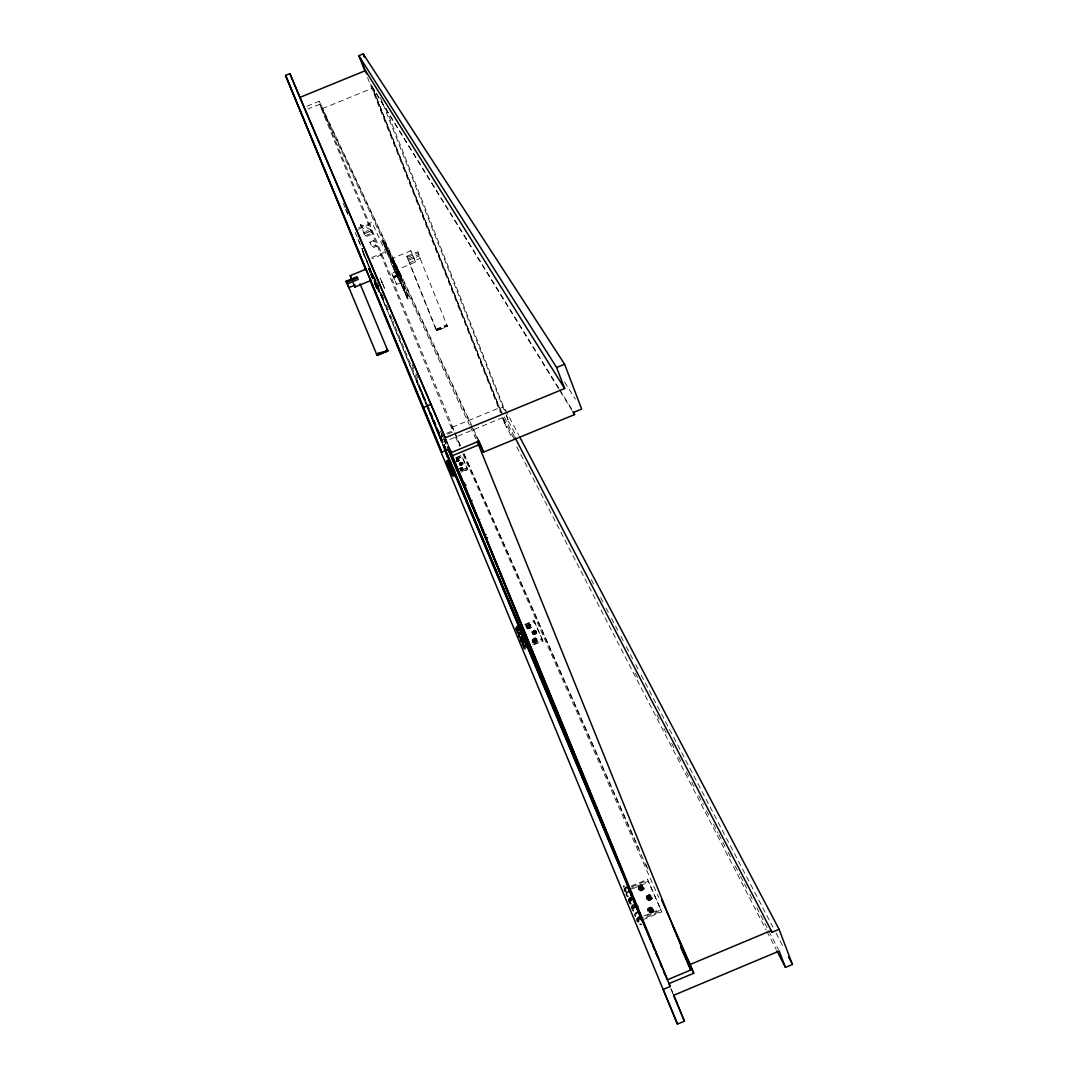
<?xml version="1.0" encoding="UTF-8"?>
<svg xmlns="http://www.w3.org/2000/svg" width="1078" height="1078" viewBox="0 0 1078 1078"><rect width="100%" height="100%" fill="white"/><g stroke="black" fill="none" stroke-linecap="round" stroke-linejoin="round"><path stroke-width="0.75" stroke-dasharray="5 3.75" d="M460.616 470.52C464.861 468.863 458.743 469.388 462.583 469.523M527.977 628.905L527.142 628.69L529.904 628.326L530.16 627.261L528.126 628.339L530.565 626.776M375.575 279.162L374.982 280.94L385.008 305.33L362.397 251.12L362.518 248.385M533.974 639.928L533.125 640.642L535.267 640.251L534.553 638.728L533.65 639.348L534.553 638.728M461.586 463.863C464.187 463.095 460.481 464.914 460.481 464.092L459.403 463.257M534.149 641.841L536.089 641.046L535.011 640.804L533.96 641.976L536.561 640.965M647.528 898.823L648.579 898.176L647.528 898.823L649.94 899.537L651.004 898.877L650.802 896.788L649.064 897.246C648.808 898.958 646.355 898.324 648.094 896.99L647.204 897.112L648.094 896.99M535.281 630.576C529.985 631.425 535.658 631.748 534.89 632.449L532.801 632.773L533.408 632.22A2.425 1.132 -22.3 0 0 533.354 634.255L536.467 632.853A1.792 0.835 -22.3 0 0 533.65 633.204A1.792 0.835 -22.3 0 0 534.149 634.565A1.792 0.835 -22.3 0 0 536.399 632.88M649.953 909.792L648.875 910.681L649.953 909.792L650.344 910.897A1.644 0.997 -22.4 0 0 650.708 912.554A1.644 0.997 -22.4 0 0 652.864 910.923A1.644 0.997 -22.4 0 0 650.344 910.856L651.435 909.913L650.344 910.897M528.314 625.469L527.344 626.399L528.247 626.197C531.036 625.968 524.151 626.035 530.214 625.024M461.546 462.287L460.454 463.634A1.994 0.768 -22.3 0 1 463.23 463.58A1.994 0.768 -22.3 0 1 460.373 465.211A1.994 0.768 -22.3 0 1 460.495 463.769L460.144 462.745L462.422 462.395M640.278 887.72L639.16 888.326L640.278 887.72L640.197 888.919L641.545 888.676L642.865 887.652L639.887 888.259L640.588 890.145L643.081 889.256L643.472 888.016L642.326 888.097L643.472 888.016M462.219 469.86L462.462 469.173M533.354 634.255A2.425 1.132 -22.3 0 0 536.777 632.166A2.425 1.132 -22.3 0 0 533.367 632.18L533.367 631.25L535.51 631.156L534.904 631.708L534.472 630.536M458.123 460.171L456.52 460.764M528.961 626.264C526.953 628.245 527.546 625.361 527.924 627.302L529.77 626.075L529.743 627.207M651.381 912.069L652.702 910.87L651.503 911.004C652.042 912.446 649.172 912.743 650.155 911.166L648.969 911.314L650.64 909.36L652.001 909.199L651.826 910.438L652.958 909.899L651.826 910.438M536.035 632.301L533.61 632.948M535.456 640.305C537.733 639.806 534.648 641.41 535.685 639.766L533.26 641.275L534.418 640.494M532.963 639.833L533.785 639.497L533.125 640.642M640.521 886.183L639.308 887.41L640.48 887.194C639.86 885.846 642.623 885.388 641.828 886.951L643.014 886.736L642.865 887.652M651.004 898.877L651.476 897.408M640.197 888.919L640.332 888.11M641.545 888.676L642.677 886.493L641.626 886.682L641.733 885.954M639.16 888.326L639.348 887.086M648.592 909.509L649.657 909.077L648.592 909.509L648.875 910.681M462.449 470.318L462.57 469.482M534.176 634.282L534.472 633.042L535.82 633.554M652.662 911.179L652.958 909.899M650.169 912.204L649.226 910.344M649.535 910.708L650.613 910.587L650.64 909.36M651.772 910.048L652.001 909.199M530.187 625.752C527.668 626.035 531.454 625.011 529.702 626.897M528.031 626.466L527.924 627.302M527.169 626.992L527.371 626.116M460.885 465.319L462.57 464.362L459.996 465.197M640.588 890.145L640.655 889.121M639.887 888.259L641.208 888.555L641.356 887.356M641.76 890.064L643.108 888.959M642.326 888.097L642.65 887.275L642.38 888.474M643.081 889.256L643.404 888.407M639.524 889.202L640.184 888.622A2.277 1.347 -22.3 0 1 643.889 888.568A2.277 1.347 -22.3 0 1 641.14 890.94A2.277 1.347 -22.3 0 1 640.305 888.757M456.735 461.519A1.981 0.755 -22.3 0 0 459.134 459.956A1.981 0.755 -22.3 0 0 456.883 459.915L457.638 459.093L456.749 459.619M457.315 459.888L458.042 458.891M459.417 463.284L460.885 462.192L462.826 462.422M534.58 640.79L534.648 639.941M535.079 641.679L536.103 640.777L536.022 641.545M535.51 640.628L535.685 639.766M536.089 641.046L536.359 640.143M458.77 460.953L458.002 460.4M456.654 461.883L459.093 460.279L457.018 461.519M462.839 464.551C463.338 463.729 457.517 466.666 462.098 465.13M459.497 463.109L459.147 463.769L462.543 462.341M462.758 469.873L463.136 469.173L460.751 470.668M460.441 470.345L462.435 469.456M527.492 627.773C529.891 627.423 526.684 628.663 527.829 627.153L529.985 626.358L529.109 626.561M527.762 628.002L529.002 626.48M530.848 627.76C532.532 626.089 527.196 630.495 528.368 627.652M528.072 628.204L530.228 627.409M526.886 625.792C525.242 626.749 531.4 624.256 529.514 624.728M532.222 631.56C530.282 632.584 537.046 629.687 535.079 630.334M532.532 639.389C530.578 640.413 537.383 637.502 535.402 638.149M536.318 633.352C538.205 632.409 531.373 635.158 533.435 634.511M536.601 641.289L537.006 640.601L533.206 642.218L533.96 642.421M460.764 470.776L462.422 469.887L460.912 470.048M458.231 460.818L458.541 460.131M456.641 461.411L458.231 460.589M638.742 886.668L638.189 887.41L639.941 885.9L643.014 885.456L642.097 885.307M643.62 889.714L644.105 889.067L639.793 890.792L640.628 890.913M646.813 896.034L646.288 896.721L650.573 894.848L649.778 894.74M651.638 899.241L652.15 898.594L647.797 900.332L648.619 900.453M648.242 908.498L647.716 909.172L652.042 907.299L651.247 907.191M653.012 911.88L653.484 911.287L649.01 912.81L649.926 912.931M456.802 461.68L458.5 460.832L456.735 460.858M458.352 461.088L459.053 460.198M459.983 462.88L459.484 463.527L460.454 462.907M462.314 470.143L462.853 469.456M533.206 639.011C534.957 641.491 536.79 636.411 532.626 639.631M461.95 462.812L461.99 462.61M460.454 464.78L460.495 465.548M526.684 626.453L527.344 625.725M530.336 627.962L530.982 627.261A1.779 0.822 -22.3 0 0 528.193 627.612A1.779 0.822 -22.3 0 0 528.692 628.946A1.779 0.822 -22.3 0 0 530.928 627.275M649.832 896.424C650.667 895.36 650.654 896.788 650.155 897.907L649.064 897.246M648.471 898.446L649.212 897.651M650.667 896.653L649.872 897.839L650.802 896.788M532.182 631.991L532.828 631.277M647.258 896.761L650.802 895.926M647.204 897.112L648.013 895.939M648.862 896.168L650.492 895.71M647.393 898.163L648.134 897.354M529.271 625.833L528.961 624.957M532.815 632.422L535.335 631.546M532.721 632.112L534.553 630.859M534.715 631.452L535.51 631.156M459.484 468.351L462.381 467.771L459.551 468.647M461.761 468.216L460.508 468.917M460.104 464.658L461.64 463.715C462.516 462.341 458.366 464.82 461.923 462.772M459.942 464.052L462.192 462.785M462.435 470.277L460.764 470.978M640.884 889.404L639.847 889.471A3.072 1.806 -22.3 0 1 639.389 886.412L639.86 886.103A1.617 0.957 -22.3 0 1 642.272 886.224A1.617 0.957 -22.3 0 1 640.103 887.773A1.617 0.957 -22.3 0 1 639.847 886.103M649.414 899.052L647.865 899.079A3.099 1.846 -22.3 0 1 647.474 895.831L647.905 895.575A1.63 0.97 -22.3 0 1 650.317 895.764A1.63 0.97 -22.3 0 1 648.067 897.3A1.63 0.97 -22.3 0 1 647.905 895.575M649.872 897.839L647.433 897.718M649.239 898.782L651.031 898.58M648.808 898.5L647.986 897.637L649.172 896.896L650.155 897.907M456.654 460.98L458.015 460.441M533.785 632.961L532.963 633.433L535.564 631.951M534.257 633.312L533.435 633.783L535.618 633.338L535.214 632.773M535.618 633.069L534.769 633.824M462.624 463.715L460.454 464.874L462.597 463.998M631.344 886.062L647.555 879.298L660.935 909.886L642.838 917.445M631.695 886.898L647.891 880.133L647.555 879.298M628.851 889.377L648.309 881.252L661.717 911.867L642.34 919.965M632.651 888.757L648.646 882.073L648.309 881.252M649.374 908.444C652.594 907.689 648.134 908.188 649.697 909.401M651.907 908.134C649.562 909.751 652.823 907.043 652.554 909.145L651.166 909.293L652.554 909.145M643.997 915.977L660.598 909.037L660.935 909.886M646.032 917.432L661.38 911.018L661.717 911.867M524.784 624.391L534.028 620.564L542.274 639.416L529.554 644.684M525.067 625.078L534.297 621.251L534.028 620.564M525.498 625.968L534.661 622.168L542.921 641.06L529.311 646.706M526.037 626.561L534.944 622.868L534.661 622.168M535.537 638.769L535.995 639.443L534.23 640.682M532.101 642.825L541.991 638.715L542.274 639.416M532.734 644.469L542.638 640.359L542.921 641.06M436.63 429.664L437.493 429.314M452.261 427.252L499.505 407.767L514.476 436.833M439.784 434.838L438.921 435.202L431.51 417.455L432.345 417.119L439.784 434.838L434.218 421.336L433.356 421.7M361.898 248.452L439.177 436.401L445.201 433.922M446.71 433.302L452.733 430.823L319.546 104.296L307.958 109.026M439.595 437.412L452.504 432.089M441.764 442.748L502.941 417.523L369.754 81.578M502.725 418.493L504.585 423.182L508.627 421.511L516.416 436.428M455.819 457.692L461.519 455.334L467.151 468.202L461.357 470.587M456.048 458.271L461.519 455.334M456.479 459.012L462.071 456.708L467.704 469.59L461.492 472.164M456.196 459.821L462.071 456.708M460.225 468.378L461.519 469.132L460.656 469.482M459.673 468.917L462.004 468.202L461.236 468.607M460.575 469.186L462.139 468.539M461.114 469.995L467.151 468.202M461.788 471.342L467.704 469.59M393.766 260.566L392.837 258.154L410.839 250.77L415.488 262.008L397.512 269.567L396.408 267.007M368.784 269.5L369.835 268.934L370.428 270.349M393.969 264.204C391.813 262.062 392.473 256.524 394.346 261.671M406.905 256.241L417.86 251.74L418.722 253.761L420.137 258.356L409.263 262.816L436.671 330.906L406.905 256.241L409.263 262.816M407.403 257.386L418.358 252.885M408.05 259.003L419.005 254.502M373.055 274.001L371.991 274.445L373.567 275.24M408.252 260.485L419.113 256.025L417.86 251.74M392.783 267.357L393.915 265.444L384.415 242.092L382.38 240.232L392.783 267.357L407.969 298.754L408.077 295.857L398.159 271.427L384.415 242.092L383.35 242.523L397.027 271.885L398.159 271.427L396.529 270.565L382.38 240.232L393.322 267.142L407.969 298.754L396.529 270.565L381.841 240.448M372.206 277.814L373.594 278.057L371.775 273.623M392.217 259.744L395.963 268.867L396.866 267.87M400.45 276.211L402.727 281.91L396.596 284.43L391.88 273.273L397.998 270.767L400.113 275.402M374.982 280.94L376.114 280.469M373.864 281.614L374.079 280.576L376.518 286.505M400.598 277.248L398.334 271.575L400.1 274.162M399.103 273.529L398.577 272.155L399.251 272.276M393.281 276.723L399.345 274.095L399.682 274.971L393.578 277.437L393.093 276.264L399.197 273.758L398.82 272.667M393.322 276.83L399.426 274.257L398.968 273.233M393.43 277.1L399.534 274.499M393.497 277.275L399.655 274.769M393.78 277.922L399.898 275.402M401.232 276.938L402.727 281.91M400.76 277.531L401.757 278.313L400.989 276.359M435.97 329.275L446.683 324.869L447.397 326.499L436.63 330.838M436.132 329.666L446.844 325.26M436.294 330.057L447.127 325.731L419.113 256.025M436.442 330.394L447.154 325.987M436.523 330.474L447.127 325.731M436.55 330.663L447.249 326.055M418.709 386.247L419.571 385.897M419.746 388.781L420.595 388.43M420.353 390.236L421.202 389.886M421.808 393.605L422.67 393.241M422.441 395.087L423.304 394.737M423.465 397.634L424.328 397.283M424.099 399.129L424.961 398.779M429.529 412.591L430.378 412.241M431.712 417.698L432.574 417.348M432.359 419.234L433.221 418.884M432.48 419.881L433.316 419.531L392.877 321.001M434.003 423.236L434.865 422.886M307.001 106.237L319.277 101.224L472.649 427.373M322.362 108.649L372.799 88.046L571.933 410.273M358.866 227.701L371.964 222.337L386.059 252.953L372.247 258.612M357.856 229.385L372.409 223.429L371.964 222.337M364.256 233.805L371.331 230.908L370.886 229.803L360.416 224.453L365.59 236.864L372.705 233.939L372.26 232.835L361.736 227.458L360.416 224.453M365.132 235.759L372.26 232.835M369.889 242.119L373.783 240.529L376.357 246.377L372.449 247.98L369.889 242.119L370.347 243.237L374.228 241.647L373.783 240.529M371.775 257.48L385.587 251.807L386.059 252.953M456.735 458.77L458.285 458.77M456.722 459.12L457.476 458.932M456.789 459.309L458.002 459.093M458.231 459.282L457.422 458.662M461.734 464.106L462.853 464.133M528.395 625.671L529.433 625.442M461.209 469.402L461.963 469.24M648.673 895.212L649.697 895.01M640.871 890.63L641.909 890.428M640.615 886.399L641.962 886.156M640.157 888.447L641.37 888.218M456.466 461.249L457.368 461.29M534.782 640.305L535.712 640.13M533.26 641.275L534.162 641.114M533.529 641.491L534.351 641.356M533.947 641.666L534.971 641.477M529.109 626.844L530.012 626.722M650.816 909.832L652.028 909.684M649.926 912.015L651.274 911.853M641.504 887.814L642.677 887.733M640.332 889.956L641.639 889.862M457.382 458.446L458.662 458.77L456.937 458.932A1.981 0.755 -22.3 0 1 458.837 459.147A1.981 0.755 -22.3 0 1 456.991 460.589M534.904 638.365L535.847 638.405M533.314 642.097L534.311 642.138M527.883 628.649L528.705 628.69M461.519 462.988L462.233 463.244M461.451 467.744L459.727 468.728L462.408 467.865M534.904 631.708L535.591 631.816M641.612 885.24L642.326 885.348M648.053 896.195L648.983 896.438M650.061 896.734L651.004 896.99M532.963 633.433L533.65 633.958M535.995 639.443L534.904 639.55L535.267 640.251M460.953 464.51L460.522 463.783M564.549 382.057L575.356 399.129M558.7 388.053L372.112 86.483L499.747 408.481L503.844 406.783L518.747 435.067M559.59 389.481L572.849 410.92M415.515 262.17L410.839 250.77M392.837 258.154L393.942 260.701M591.27 579.627L593.614 584.101M600.621 597.522L602.966 601.996M606.079 607.965L608.423 612.439M611.536 618.408L617.775 630.334M620.901 636.303L623.232 640.777M626.358 646.746L632.597 658.685M635.71 664.641L638.055 669.115M641.167 675.084L660.666 712.369M661.447 713.865L772.939 927.161M776.066 933.13L783.854 948.047M397.054 268.422L396.003 266.05M513.775 438.45L502.483 416.647L506.7 427.279M635.265 673.076L637.597 677.563M656.933 714.93L659.264 719.403M663.9 728.378L666.999 734.347M671.648 743.321L673.966 747.809M678.601 756.769L681.7 762.752M686.349 771.713L688.667 776.2M691.766 782.183L695.633 789.648M698.733 795.631L703.368 804.592M706.467 810.575L710.335 818.04M713.434 824.023L718.069 832.984M718.851 834.48L725.036 846.446M728.135 852.415L732.002 859.894M735.102 865.863L739.751 874.837M740.519 876.333L746.704 888.285M749.803 894.268L752.121 898.742M756.769 907.716L778.437 949.556M398.334 271.575L398.981 273.057M401.757 278.313L401.312 277.302M504.585 423.182L512.104 437.749M516.739 446.723L766.135 929.977M766.916 931.473L776.173 949.435M473.363 428.896L479.09 441.091M321.945 107.746L470.709 424.786M471.423 426.309L477.85 439.986M399.197 273.758L400.396 276.709M319.546 104.296L469.482 425.082M470.197 426.605L475.883 438.773M391.88 273.273L396.596 284.43M393.093 276.264L393.766 277.787M372.705 233.939L370.886 229.803L363.798 232.713L365.59 236.864M451.601 425.756L460.441 445.713M463.85 453.42L639.038 849.019M645.857 864.408L647.905 869.03M460.063 445.349L319.277 101.224M464.146 454.579L648.08 870.135M455.455 436.981L459.524 446.225M462.934 453.919L658.779 897.624M399.534 272.828L399.156 272.006M401.515 277.787L400.72 275.658M400.544 277.046L400.949 278.016M384.374 288.109L382.542 283.554M461.007 468.054L461.519 469.132M650.586 907.945L651.045 908.835M651.166 909.293L651.691 910.344M373.594 278.057L370.819 271.319M446.049 439.15L449.418 447.303M449.31 447.922L445.349 438.638L449.243 447.909M378.728 291.774L376.734 287.004L378.365 290.898M445.335 439.002L448.771 447.303M444.069 438.584L448.017 447.882M375.939 286.64L376.491 288.001L376.923 287.435M400.841 276.211L401.259 277.221M400.288 276.44L400.962 277.962L400.154 275.887M441.387 433.356L443.354 438.005M444.015 439.554L447.303 447.303M411.944 364.243L415.232 371.977M415.892 373.527L419.18 381.275M440.215 430.809L447.451 447.842M374.214 276.776L384.172 300.25L380.803 291.599M446.211 448.974L419.369 385.533L418.52 385.884L426.053 403.778M362.397 251.12L374.349 279.445M445.982 449.216L429.381 409.788L428.532 410.139L444.756 448.704M426.699 405.328L445.281 449.364M439.177 436.401L444.621 449.432M671.19 989.011L673.144 993.673M670.785 988.634L672.739 993.283M399.695 273.179L400.949 276.48M394.13 261.119L394.804 262.776M399.143 273.394L399.534 274.391M395.545 264.932L396.205 266.589M381.666 281.439L382.205 282.746L381.437 281.115M376.869 287.341L377.044 287.759M368.622 269.082L368.272 268.233L368.905 269.81M374.645 281.91L375.05 282.894M376.667 286.856L377.071 287.826L375.184 283.231M376.667 288.432L375.858 286.465M374.888 282.49L375.306 283.514M376.828 287.247L374.592 281.803M371.897 277.073L372.611 278.784M376.114 287.085L376.465 287.934M369.013 270.012L369.727 271.764M395.639 265.201L394.427 262.264M399.493 274.257L400.032 275.86M382.906 284.43L383.269 285.32M371.64 273.367L369.875 269.055M375.306 283.568L376.289 285.899M374.632 283.46L375.036 284.444M369.511 271.225L370.091 272.626L369.377 270.955M370.536 273.785L372.503 278.501M375.616 285.886L374.538 283.258M370.684 274.068L371.304 275.577M374.874 284.093L375.252 285.01M375.346 285.198L375.656 285.953M381.423 281.062L381.908 282.234M382.016 282.463L380.211 278.07L380.561 278.959M376.977 282.315L380.157 290.049M386.396 305.168L388.309 309.831M390.33 314.803L392.244 319.452M345.93 209.617L349.124 217.392M358.071 239.141L361.265 246.902M343.276 203.216L345.189 207.879M345.836 209.442L349.029 217.217M355.255 232.511L362.464 249.88M363.097 251.43L444.284 449.027M376.209 285.724L376.626 286.721M374.699 282.086L375.211 283.339M376.491 286.411L376.909 287.422M371.169 275.254L371.614 276.345M369.242 270.632L369.619 271.548M371.87 276.938L372.341 278.097M400.41 274.917L400.787 275.833M399.857 273.825L400.234 274.742M399.857 275.146L400.234 276.062M394.211 264.42L395.963 268.867M376.357 246.377L375.899 245.245L371.977 246.849L372.449 247.98M383.97 287.017L384.523 288.365M371.991 277.262L372.692 278.959M376.182 287.233L376.707 288.5M395.963 270.794L407.403 298.997M399.52 273.003L399.938 274.001M396.475 266.832L393.874 260.903M395.774 265.148L396.947 267.991M372.799 88.046L499.505 407.767M367.531 77.576L500.246 412.241M399.237 272.303L399.655 273.3M400.437 276.588L401.191 278.542M393.416 259.744L394.13 261.496M385.776 108.15L505.272 411.203M380.521 97.707L382.38 102.397M383 103.96L505.528 413.696M506.148 415.259L508.627 421.511L505.757 412.685M399.426 272.721L398.887 271.346M396.583 267.169L397.512 269.567M398.86 272.95L397.998 270.767M647.784 899.106A3.099 1.846 -22.3 0 0 652.042 896.195A3.099 1.846 -22.3 0 0 647.474 895.831M639.86 889.579A3.072 1.806 -22.3 0 0 643.997 886.628A3.072 1.806 -22.3 0 0 639.389 886.412M460.629 469.051A2.008 0.768 -22.3 0 1 463.068 468.97A2.008 0.768 -22.3 0 1 460.778 470.587M459.43 468.836A2.008 0.768 -22.3 0 1 462.543 467.906A2.008 0.768 -22.3 0 1 461.088 469.617M526.765 627.975A2.399 1.105 -22.3 0 1 529.999 625.914A2.399 1.105 -22.3 0 1 530.47 627.733A2.399 1.105 -22.3 0 1 526.846 628.258M393.915 265.444L392.837 265.889L406.945 296.329L408.077 295.857L393.915 265.444M417.132 380.116L416.283 380.467L418.102 384.792L418.951 384.442L417.132 380.116M649.145 900.48A2.291 1.374 -22.3 0 0 651.92 898.095A2.291 1.374 -22.3 0 0 648.296 898.27A2.291 1.374 -22.3 0 0 649.145 900.48M650.425 912.999A2.318 1.388 -22.4 0 0 653.443 910.694A2.318 1.388 -22.4 0 0 649.886 910.614A2.318 1.388 -22.4 0 0 650.425 912.999M649.131 900.036A1.63 0.97 -22.3 0 0 651.395 898.513A1.63 0.97 -22.3 0 0 648.996 898.297A1.63 0.97 -22.3 0 0 649.131 900.036M648.161 900.17A3.099 1.846 -22.3 0 0 652.446 897.287A3.099 1.846 -22.3 0 0 647.905 896.883A3.099 1.846 -22.3 0 0 648.161 900.17M641.127 890.509A1.617 0.957 -22.3 0 0 643.377 889.013A1.617 0.957 -22.3 0 0 641.006 888.811A1.617 0.957 -22.3 0 0 641.127 890.509M640.157 890.644A3.072 1.806 -22.3 0 0 644.415 887.787A3.072 1.806 -22.3 0 0 639.914 887.41A3.072 1.806 -22.3 0 0 640.157 890.644M649.832 912.716A3.126 1.873 -22.3 0 0 653.915 909.616A3.126 1.873 -22.3 0 0 649.145 909.495A3.126 1.873 -22.3 0 0 649.832 912.716M649.104 910.277A2.318 1.388 -22.3 0 0 652.379 908.161A2.318 1.388 -22.3 0 0 649.037 907.757A2.318 1.388 -22.3 0 0 649.077 910.209A2.318 1.388 -22.3 0 0 652.365 908.107A2.318 1.388 -22.3 0 0 649.023 907.703A2.318 1.388 -22.3 0 0 649.104 910.277M647.649 897.772A2.304 1.361 -22.3 0 0 650.91 895.683A2.304 1.361 -22.3 0 0 647.595 895.306A2.304 1.361 -22.3 0 0 647.622 897.718A2.304 1.361 -22.3 0 0 650.883 895.629A2.304 1.361 -22.3 0 0 647.568 895.252A2.304 1.361 -22.3 0 0 647.649 897.772M639.806 888.205A2.277 1.347 -22.3 0 0 642.852 886.008A2.277 1.347 -22.3 0 0 639.429 885.873A2.277 1.347 -22.3 0 0 639.806 888.205M649.697 909.778A1.644 0.984 -22.3 0 0 651.745 908.094A1.644 0.984 -22.3 0 0 649.172 908.148A1.644 0.984 -22.3 0 0 649.697 909.778M649.576 911.624A3.126 1.873 -22.3 0 0 653.47 908.417A3.126 1.873 -22.3 0 0 648.592 908.525A3.126 1.873 -22.3 0 0 649.576 911.624M460.09 464.443A1.994 0.755 -22.3 0 0 462.934 462.799A1.994 0.755 -22.3 0 0 460.185 463.001A1.994 0.755 -22.3 0 0 460.09 464.443M534.338 642.434A1.806 0.849 -22.3 0 0 536.75 640.79A1.806 0.849 -22.3 0 0 534.082 640.952A1.806 0.849 -22.3 0 0 534.338 642.434M533.826 642.111A2.439 1.145 -22.3 0 0 537.1 639.914A2.439 1.145 -22.3 0 0 533.516 640.116A2.439 1.145 -22.3 0 0 533.826 642.111M533.246 640.184A1.806 0.849 -22.3 0 0 535.86 638.661A1.806 0.849 -22.3 0 0 533.367 638.594A1.806 0.849 -22.3 0 0 533.246 640.184M533.233 640.143A1.806 0.849 -22.3 0 0 535.847 638.607A1.806 0.849 -22.3 0 0 533.341 638.553A1.806 0.849 -22.3 0 0 533.233 640.143M532.936 632.341A1.792 0.835 -22.3 0 0 535.537 630.832A1.792 0.835 -22.3 0 0 533.031 630.724A1.792 0.835 -22.3 0 0 532.923 632.301A1.792 0.835 -22.3 0 0 535.51 630.778A1.792 0.835 -22.3 0 0 533.058 630.778A1.792 0.835 -22.3 0 0 532.936 632.341M527.587 626.695A1.779 0.822 -22.3 0 0 530.039 625.119A1.779 0.822 -22.3 0 0 527.452 625.227A1.779 0.822 -22.3 0 0 527.587 626.695M533.031 633.352A2.425 1.132 -22.3 0 0 536.44 631.25A2.425 1.132 -22.3 0 0 533.004 631.29A2.425 1.132 -22.3 0 0 533.031 633.352M533.597 641.194A2.439 1.145 -22.3 0 0 536.736 638.931A2.439 1.145 -22.3 0 0 533.044 639.281A2.439 1.145 -22.3 0 0 533.597 641.194M527.627 627.746A2.399 1.105 -22.3 0 0 530.942 625.617A2.399 1.105 -22.3 0 0 527.479 625.752A2.399 1.105 -22.3 0 0 527.627 627.746"/><path stroke-width="1.5" d="M454.431 473.916L454.417 475.021M450.294 463.931L450.968 463.405M449.539 466.316L451.345 466.141L452.181 469.981M524.703 647.379L525.741 646.113L527.021 647.245M524.002 639.416L522.493 636.007A1.388 1.24 -23.2 0 1 522.197 636.626M525.848 643.997L527.075 646.935M630.805 894.012L630.792 894.161A1.765 1.496 -23.5 0 0 630.832 893.783L631.829 893.379M636.222 907.097L634.497 902.812M639.402 914.521L639.402 914.67A1.806 1.509 -23.5 0 0 639.443 914.292L640.453 913.875M450.038 462.489L451.156 462.556M452.181 467.34L452.14 467.502A1.846 1.698 -22.8 0 1 451.13 468.472M453.137 469.631L453.097 469.779A1.846 1.711 -22.8 0 1 452.504 470.507M453.717 473.202L452.49 474.738M454.458 472.743L454.404 472.892A1.86 1.711 -22.8 0 0 454.539 472.487M455.28 474.724L455.239 474.872A1.86 1.711 -22.8 0 1 454.229 475.856M519.111 628.851L518.99 627.814M523.207 636.397L523.153 636.586A2.237 1.994 -23.2 0 1 522.426 637.448M451.197 466.558L451.21 465.656M623.583 886.79L624 885.86M634.807 902.03L634.726 902.259A2.87 2.412 -23.5 0 1 634.322 902.838M637.125 907.555L637.044 907.784A2.884 2.412 -23.5 0 1 636.64 908.363M642.34 919.965L642.259 920.194A2.911 2.439 -23.5 0 1 641.855 920.787M451.116 466.734L451.951 465.75L449.58 466.289M452.679 470.48L452.221 468.917M452.315 469.806C452.585 467.124 449.566 468.674 452.976 468.216M452.612 470.56L453.528 469.496M451.21 467.677L451.615 466.922L451.143 467.731M447.815 461.195L448.017 462.731M448.96 462.57L448.974 461.141M449.054 462.772C449.432 463.594 448.704 460.063 450.968 465.373M451.83 471.679L454.714 471.005M517.17 627.908L517.939 627.463M451.857 471.652L453.636 471.612M449.917 460.953L449.081 461.034M453.69 471.692L454.202 471.194A1.86 1.711 -22.8 0 0 451.17 471.463A1.86 1.711 -22.8 0 0 452.423 474.01M519.825 627.207L519.151 627.706M521.119 630.212L520.351 630.549M522.318 635.185L523.032 634.753M524.447 638.122L523.665 638.459M523.369 644.725A1.401 1.253 -23.2 0 1 523.679 642.919A1.401 1.253 -23.2 0 1 525.619 643.054L526.28 642.555M527.614 645.668L526.832 646.005M629.552 887.989L628.568 888.407A1.765 1.482 -23.5 0 0 627.881 887.976M631.506 892.624L630.509 893.042A1.765 1.496 -23.5 0 0 630.226 892.773L630.361 892.894M634.619 900.022L633.621 900.453M636.02 906.099L636.936 905.547M640.116 913.106L639.119 913.538A1.806 1.509 -23.5 0 0 638.823 913.268L638.971 913.389M642.151 917.944L641.14 918.375A1.806 1.509 -23.5 0 0 640.831 918.106M447.397 460.495L447.922 462.907M661.542 899.807L690.176 964.46L771.363 930.462L772.037 932.241L779.084 929.29L792.438 964.46L785.444 967.384L776.942 950.931M477.298 441.805L690.728 970.025L667.457 979.781L449.903 449.459L451.291 452.571L479.09 441.091L483.55 452.14L574.587 414.572L573.739 412.348L581.648 409.088L564.616 364.202L363.192 53.9L358.839 55.679L365.051 71.31M690.176 964.46L693.72 973.245L669.034 983.594L670.233 986.505L663.172 989.456L677.456 1024.1L684.436 1021.162L673.804 995.223L779.219 951.052L785.444 967.384M638.014 906.005L636.532 906.436A2.884 2.412 -23.5 0 0 633.406 910.856M521.361 629.148L520.202 629.471M526.63 641.639L525.458 641.976M526.913 642.34L525.39 642.852M366.655 73.776L365.415 70.649L299.778 97.451L445.227 437.789L564.656 388.538L556.625 367.49L358.839 55.679M445.227 437.789L289.915 73.627L285.562 75.393L441.818 452.167L449.782 448.879L451.291 452.571M452.544 455.657L478.726 444.85M453.474 468.041L452.517 468.31A1.846 1.711 -22.8 0 0 450.078 469.28A1.846 1.711 -22.8 0 0 450.968 471.517M454.471 470.412L453.515 470.682A1.846 1.711 -22.8 0 0 453.542 470.116M464.645 482.917L463.19 483.523L478.201 520.014L484.628 535.16L486.111 534.54M461.627 479.616L452.046 456.358L464.295 485.127L465.817 484.494M464.402 486.394L465.871 485.787M448.596 448.987L470.628 501.027L472.124 500.408M478.201 520.014L479.656 519.421M487.431 537.639L485.935 538.259L488.603 544.511M352.007 280.037L350.242 275.631L365.267 269.473M346.065 281.21L357.034 276.709L358.166 279.471L347.197 283.972L346.065 281.21L348.868 287.61L355.093 285.05M346.537 282.369L357.505 277.868M353.234 282.988L354.958 287.031L371.465 280.253M360.065 283.837L387.851 350.902L377.138 355.349C374.645 350.983 389.845 353.773 387.204 349.326M377.152 355.39L387.784 350.714M365.792 270.052L285.562 75.393L423.425 407.497L431.456 404.196M556.625 367.49L564.616 364.202M634.214 899.025L633.204 899.429M638.028 908.094L637.017 908.498M521.402 630.846L520.62 631.156A1.388 1.24 -23.2 0 1 520.027 632.341M522.857 634.309L522.035 634.497A1.401 1.253 -23.2 0 0 521.186 633.594M524.366 640.036L525.188 639.847M526.67 643.364L525.875 643.687A1.401 1.253 -23.2 0 1 525.538 644.631M641.235 924.358L640.022 924.331M450.564 465.13L449.782 465.184L450.658 465.17M453.38 475.358L452.639 474.967M632.934 897.475L632.732 897.381A2.857 2.399 -23.5 0 0 629.148 901.329M454.256 473.754L452.908 473.983L453.286 475.358M521.819 633.015L521.658 632.921A2.237 1.994 -23.2 0 0 518.882 636.114M524.151 638.54L523.975 638.445A2.25 2.008 -23.2 0 0 521.024 639.631A2.25 2.008 -23.2 0 0 522.062 642.272M451.076 464.645L450.941 464.564A1.846 1.698 -22.8 0 0 448.435 465.75A1.846 1.698 -22.8 0 0 449.863 467.879M632.624 898.446L628.851 889.377M521.59 633.797L519.394 628.622A1.388 1.24 -23.2 0 1 519.111 629.229M564.656 388.538L365.119 70.151L360.254 57.889M572.822 411.715L574.587 414.572M519.529 436.563L779.084 929.29M788.53 956.995L792.438 964.46M515.041 437.628L772.037 932.241M350.242 275.631L351.967 279.687M477.85 439.986L483.55 452.14M387.864 350.943L387.568 350.229M672.605 925.53L693.72 973.245M680.528 946.915L690.728 970.025M364.526 56.972L363.192 53.9L364.431 57.026M456.034 465.992L465.898 489.169M447.963 448.852L476.934 517.049M448.111 449.391L479.67 523.706L601.362 820.277L445.281 449.364M480.936 526.684L621.561 869.003M488.725 545.037L492.754 554.523M517.278 626.682L517.642 627.544M445.093 449.58L625.644 878.88L464.295 485.127M444.621 449.432L670.233 986.505M446.13 453.488L447.815 457.49M449.014 460.387L651.274 942.159M652.581 945.258L654.521 949.907M655.828 953.006L657.122 956.105M660.383 963.853L661.676 966.953M663.63 971.601L664.937 974.701M673.386 994.832L684.436 1021.162M636.546 907.609L638.365 911.948M639.914 915.734L641.423 919.494A1.806 1.509 -23.5 0 1 641.289 919.898M376.828 354.649L347.924 285.252M677.456 1024.1L370.091 280.442M376.491 353.746L377.125 355.309M423.425 407.497L441.818 452.167M470.628 501.027L484.628 535.16M289.915 73.627L299.522 96.993M445.834 452.652L447.734 457.288M354.244 285.225L354.958 287.031M629.889 889.566A2.83 2.385 -23.5 0 1 629.053 890.98M625.995 891.749A2.83 2.385 -23.5 0 1 624.849 888.339A2.83 2.385 -23.5 0 1 628.973 887.369M627.773 888.178A1.496 1.253 -23.5 0 1 628.528 888.824M638.728 920.881A1.523 1.28 -23.5 0 1 639.631 918.752A1.523 1.28 -23.5 0 1 641.423 920.046M632.112 898.217A1.792 1.509 -23.5 0 1 633.217 899.699M629.768 899.604A1.792 1.509 -23.5 0 1 631.371 898.19M633.244 900.103A1.792 1.509 -23.5 0 1 633.837 901.855M630.805 900.709A1.792 1.509 -23.5 0 1 631.209 900.305M636.653 907.676A1.806 1.523 -23.5 0 1 636.842 909.32M633.702 908.269A1.806 1.523 -23.5 0 1 634.565 907.447M635.575 905.655A1.806 1.523 -23.5 0 1 636.276 907.002M640.453 914.764A2.897 2.425 -23.5 0 1 639.806 915.99M635.373 916.26A2.897 2.425 -23.5 0 1 639.524 912.473M636.343 913.74A1.806 1.509 -23.5 0 1 636.721 913.403M638.095 918.941A1.806 1.509 -23.5 0 1 638.688 918.267M639.55 917.89A1.806 1.509 -23.5 0 1 640.44 917.93M631.829 894.255A2.843 2.399 -23.5 0 1 631.196 895.468M627.935 896.424A2.843 2.399 -23.5 0 1 626.776 893.002A2.843 2.399 -23.5 0 1 630.899 891.991M638.486 921.811A2.911 2.439 -23.5 0 1 637.529 918.065A2.911 2.439 -23.5 0 1 642.016 917.728M625.739 890.468A1.765 1.482 -23.5 0 1 625.442 889.754M625.59 888.959A1.765 1.482 -23.5 0 1 625.833 888.609M632.193 908.687A2.884 2.412 -23.5 0 1 636.316 904.914M631.007 903.863A2.87 2.412 -23.5 0 1 629.835 900.426A2.87 2.412 -23.5 0 1 633.999 899.402M634.214 899.901A2.857 2.399 -23.5 0 1 633.568 901.114M630.226 902.057A2.857 2.399 -23.5 0 1 629.619 901.774M638.028 908.983A2.884 2.412 -23.5 0 1 637.785 909.616M450.173 462.058A1.833 1.684 -22.8 0 1 449.661 463.028M448.125 463.594A1.833 1.684 -22.8 0 1 446.831 461.088A1.833 1.684 -22.8 0 1 449.836 460.791M450.981 464.025A1.833 1.698 -22.8 0 1 450.24 465.17M448.933 465.534A1.833 1.698 -22.8 0 1 447.639 463.028A1.833 1.698 -22.8 0 1 450.658 462.718M453.757 475.991A1.86 1.711 -22.8 0 1 451.79 474.872A1.86 1.711 -22.8 0 1 452.733 472.77A1.86 1.711 -22.8 0 1 455.024 473.161M451.156 470.897A1.846 1.711 -22.8 0 1 450.281 470.601M449.957 470.291A1.846 1.711 -22.8 0 1 452.558 467.771M450.2 468.62A1.846 1.698 -22.8 0 1 448.906 466.1A1.846 1.698 -22.8 0 1 451.925 465.804M451.965 466.37A1.846 1.698 -22.8 0 1 451.224 467.515M520.216 628.69A2.223 1.981 -23.2 0 1 519.219 630.118M517.036 630.361A2.223 1.981 -23.2 0 1 516.537 627.18A2.223 1.981 -23.2 0 1 520.014 627.463M522.21 634.996A1.401 1.253 -23.2 0 1 522.278 636.546M519.407 634.484A1.401 1.253 -23.2 0 1 520.135 633.716M523.369 638.189A1.401 1.253 -23.2 0 1 523.692 639.941M521.442 638.634A1.401 1.253 -23.2 0 1 521.995 638.176L522.345 638.055A1.401 1.24 -23.2 0 0 521.186 639.51M522.224 641.464A1.401 1.253 -23.2 0 1 521.765 640.992M521.887 639.712A1.401 1.253 -23.2 0 1 522.439 639.254M523.504 639.133A1.401 1.253 -23.2 0 1 524.285 639.739M526.684 644.092A2.264 2.008 -23.2 0 1 526.185 645.089M523.585 645.83A2.264 2.008 -23.2 0 1 522.776 642.731A2.264 2.008 -23.2 0 1 526.293 642.555M524.407 647.393A1.415 1.253 -23.2 0 1 525.565 645.574M517.979 631.91A1.388 1.24 -23.2 0 1 518.019 630.913M521.415 631.573A2.223 1.994 -23.2 0 1 521.24 632.085M518.909 633.379A2.223 1.994 -23.2 0 1 518.356 633.271M517.871 633.042A2.223 1.994 -23.2 0 1 517.548 630.212A2.223 1.994 -23.2 0 1 520.634 629.687M525.35 648.889A2.264 2.021 -23.2 0 1 523.814 645.911A2.264 2.021 -23.2 0 1 527.519 645.493M516.955 629.35A1.388 1.24 -23.2 0 1 517.912 627.288M521.146 640.965A2.25 2.008 -23.2 0 1 520.836 638.122A2.25 2.008 -23.2 0 1 523.948 637.597M520.243 637.826A2.237 1.994 -23.2 0 1 519.421 634.753A2.237 1.994 -23.2 0 1 522.924 634.578M522.87 635.023A2.237 1.994 -23.2 0 1 522.372 636.007M520.297 636.842A2.237 1.994 -23.2 0 1 519.273 636.478M519.461 634.376A1.388 1.24 -23.2 0 1 520.243 633.675M522.426 641.558A1.401 1.24 -23.2 0 1 521.725 640.884M521.779 639.914A1.401 1.24 -23.2 0 1 522.237 639.375M523.275 639.092A1.401 1.24 -23.2 0 1 523.921 639.335M525.202 640.575A2.25 2.008 -23.2 0 1 524.272 641.949M387.676 350.444L376.95 354.864L387.703 350.552"/></g></svg>
